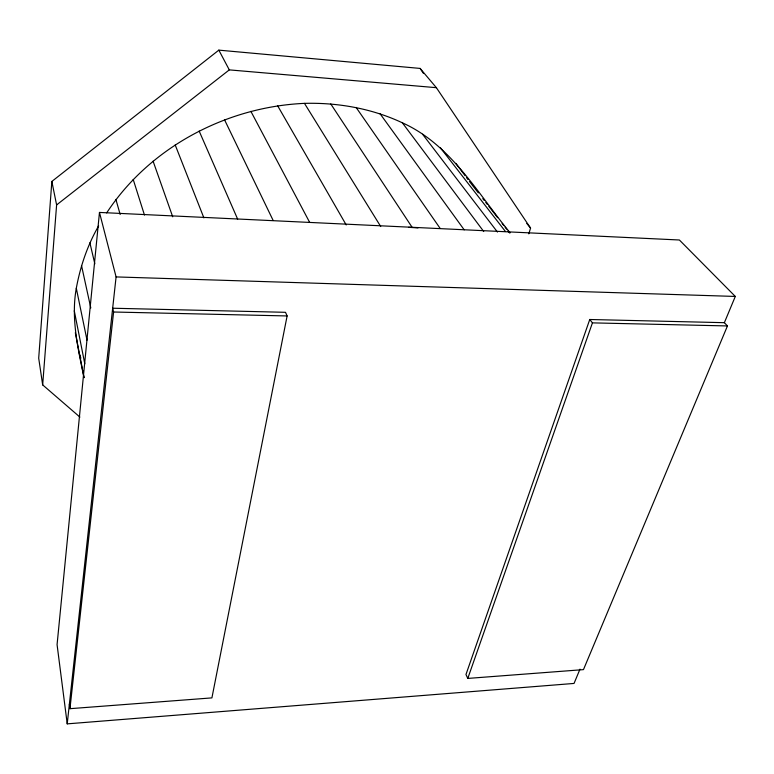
<?xml version="1.0" encoding="UTF-8"?>
<svg xmlns="http://www.w3.org/2000/svg" width="774" height="774" viewBox="0 0 774 774"><rect width="100%" height="100%" fill="white"/><g stroke="black" fill="none" stroke-linecap="round" stroke-linejoin="round"><path stroke-width="1.16" d="M528.816 233.845L530.567 228.098L436.381 87.685L420.108 68.422L218.829 50.136L51.848 181.445L38.7 358.168L42.667 384.891L79.906 417.089M42.667 384.891L56.608 204.926L51.848 181.445M83.96 377.47C77.932 348.145 70.879 318.298 76.307 288.247C80.312 266.411 87.501 245.174 98.637 225.921M724.367 322.681L589.759 319.498L465.967 674.512L467.777 678.421L583.47 669.626L727.454 325.941L724.367 322.681L735.3 296.442L679.388 239.998L99.469 212.434L57.073 644.626L67.222 723.864L574.047 683.432L579.987 669.152M67.222 723.864L116.09 276.918L99.469 212.434M69.96 708.684L113.594 312.009L112.675 308.226L285.5 312.309L287.115 315.947L211.912 697.887L69.96 708.684L69.37 704.234M467.777 678.421L592.439 322.874L589.759 319.498M106.657 212.918C149.721 147.234 226.511 106.793 304.472 103.368C338.044 102.487 371.859 108.486 402.364 122.805C451.068 144.68 477.606 193.432 510.153 232.819M56.608 204.926L229.298 69.883L436.381 87.685M408.556 227.324L417.999 227.904M113.594 312.009L287.115 315.947M592.439 322.874L727.454 325.941M116.09 276.918L735.3 296.442M526.775 223.434L530.567 228.098M469.412 181.445L478.332 192.881M482.802 198.599L484.282 200.505M485.772 202.411L487.262 204.317M488.752 206.223L497.672 217.668M502.142 223.386L503.622 225.292M505.112 227.198L506.602 229.104M508.092 231.01L509.573 232.916M440.493 147.873L505.441 231.513M422.585 134.25L497.459 232.055M402.364 122.805L483.711 231.503M455.905 163.382L465.116 175.737M466.538 177.643L467.951 179.539M380.102 113.797L464.197 229.839M356.117 107.441L440.154 228.398M420.108 68.422L423.484 73.433M330.759 103.929L412.107 227.295M304.472 103.368L380.721 226.521M277.682 105.845L346.21 224.944M218.829 50.136L229.298 69.883M250.873 111.34L309.61 222.273M224.537 119.796L273.164 220.484M199.16 131.067L237.666 219.177M175.195 144.951L203.891 217.891M153.088 161.185L172.708 216.797M79.345 353.776L80.864 358.188M133.205 179.452L144.467 215.056M115.887 199.402L120.183 214.514M89.881 242.804L94.834 263.847M81.502 265.463L90.79 307.946M76.307 288.247L87.017 340.163M74.275 310.78L84.792 363.79M75.33 332.723L84.076 377.664"/></g></svg>
